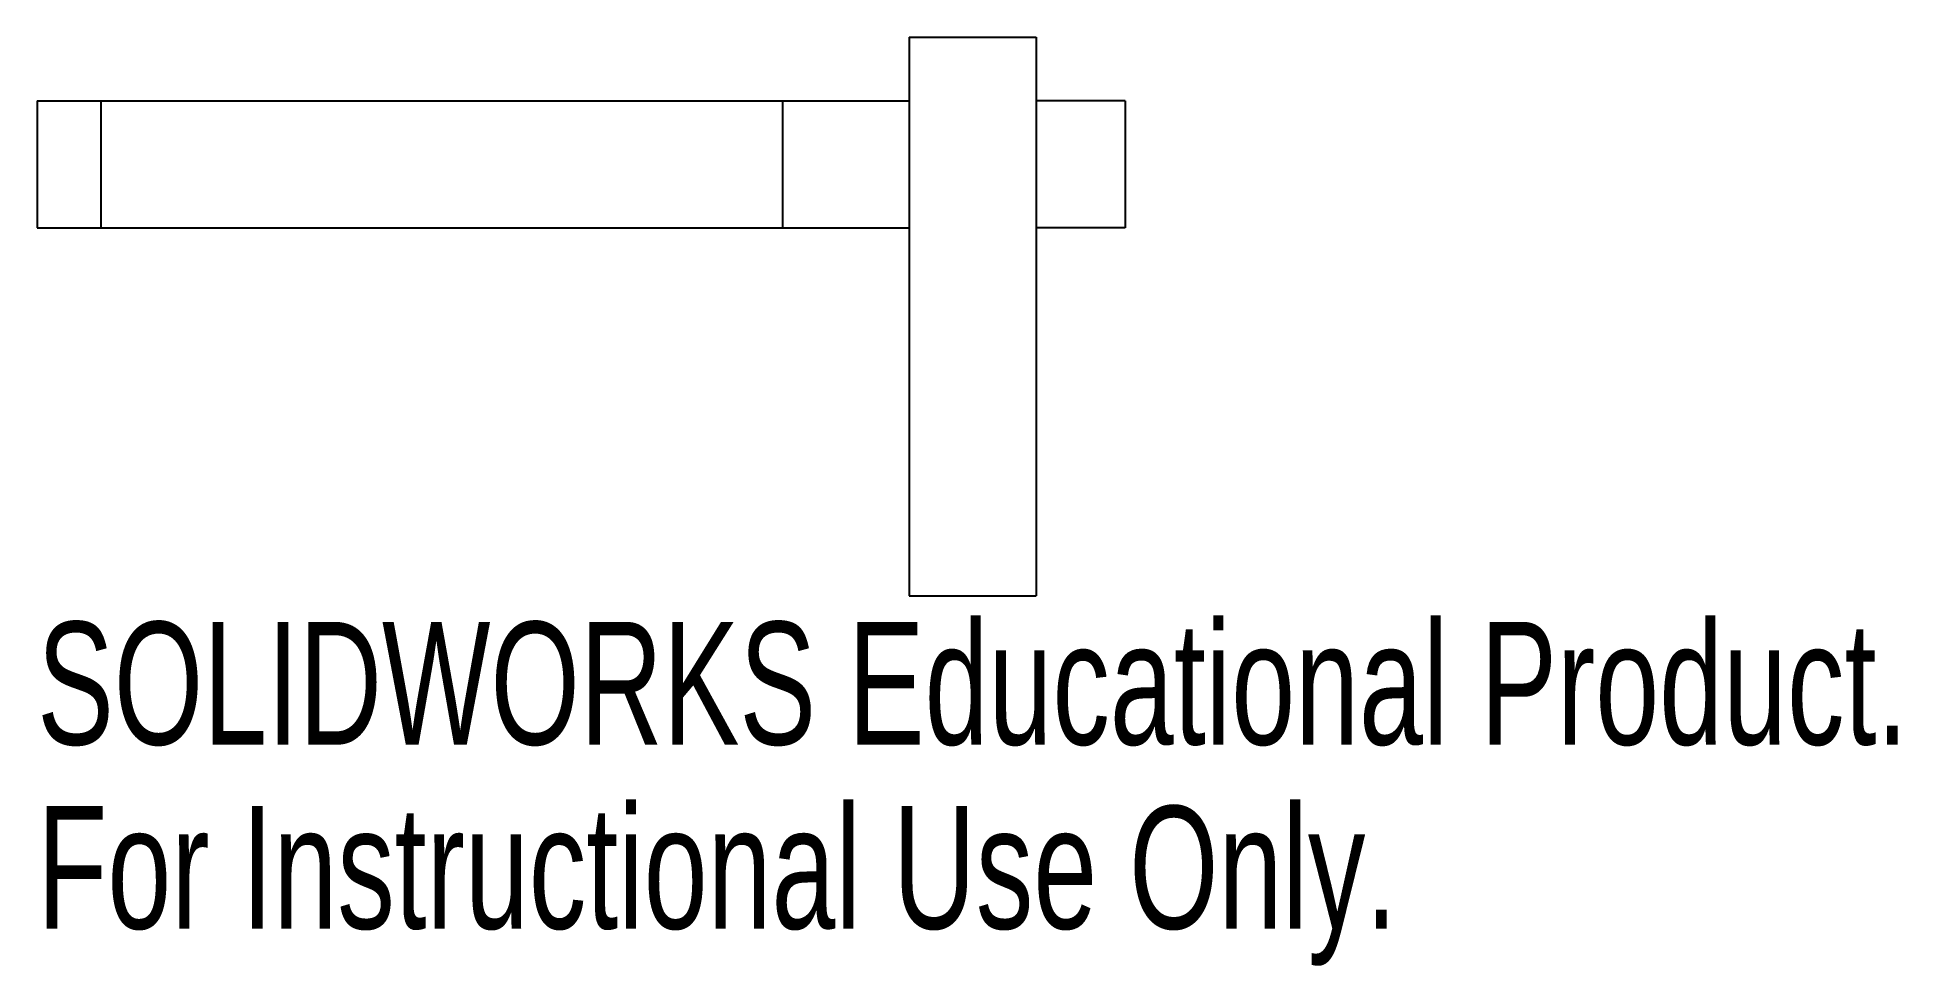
# Model space of a CAD drawing. Header units: millimetres. Extents: x 0 to 73.3, y -29.1 to 7.5.
import ezdxf

# ---------------------------------------------------------------- set-up
doc = ezdxf.new("R2010")
doc.units = ezdxf.units.MM
doc.styles.add('SLDTEXTSTYLE0', font='TXT', dxfattribs={"width": 0.7})

msp = doc.modelspace()

# ---------------------------------------------------------------- linework, layer by layer
at = {"color": 7, "linetype": 'Continuous', "lineweight": 25}
for p, q in [((34.343, 7.5), (39.343, 7.5)), ((34.343, 7.5), (34.343, -14.5)), ((39.343, 7.5), (39.343, -14.5)), ((0, 5), (0, 0)), ((0, 5), (34.343, 5)), ((2.5, 5), (2.5, 0)), ((29.343, 5), (29.343, 0)), ((42.843, 5), (39.343, 5)), ((42.843, 5), (42.843, 0)), ((0, 0), (34.343, 0)), ((42.843, 0), (39.343, 0)), ((34.343, -14.5), (39.343, -14.5))]:
    msp.add_line(p, q, dxfattribs=at)

# ---------------------------------------------------------------- texts
at = {"color": 7, "linetype": 'Continuous', "char_height": 4.83362, "attachment_point": 1, "style": 'SLDTEXTSTYLE0'}
for s, insert in [('SOLIDWORKS Educational Product.', (0, -15.52)), ('For Instructional Use Only.', (0, -22.77))]:
    msp.add_mtext(s, dxfattribs=dict(at, insert=insert))

doc.saveas('drawing.dxf')
